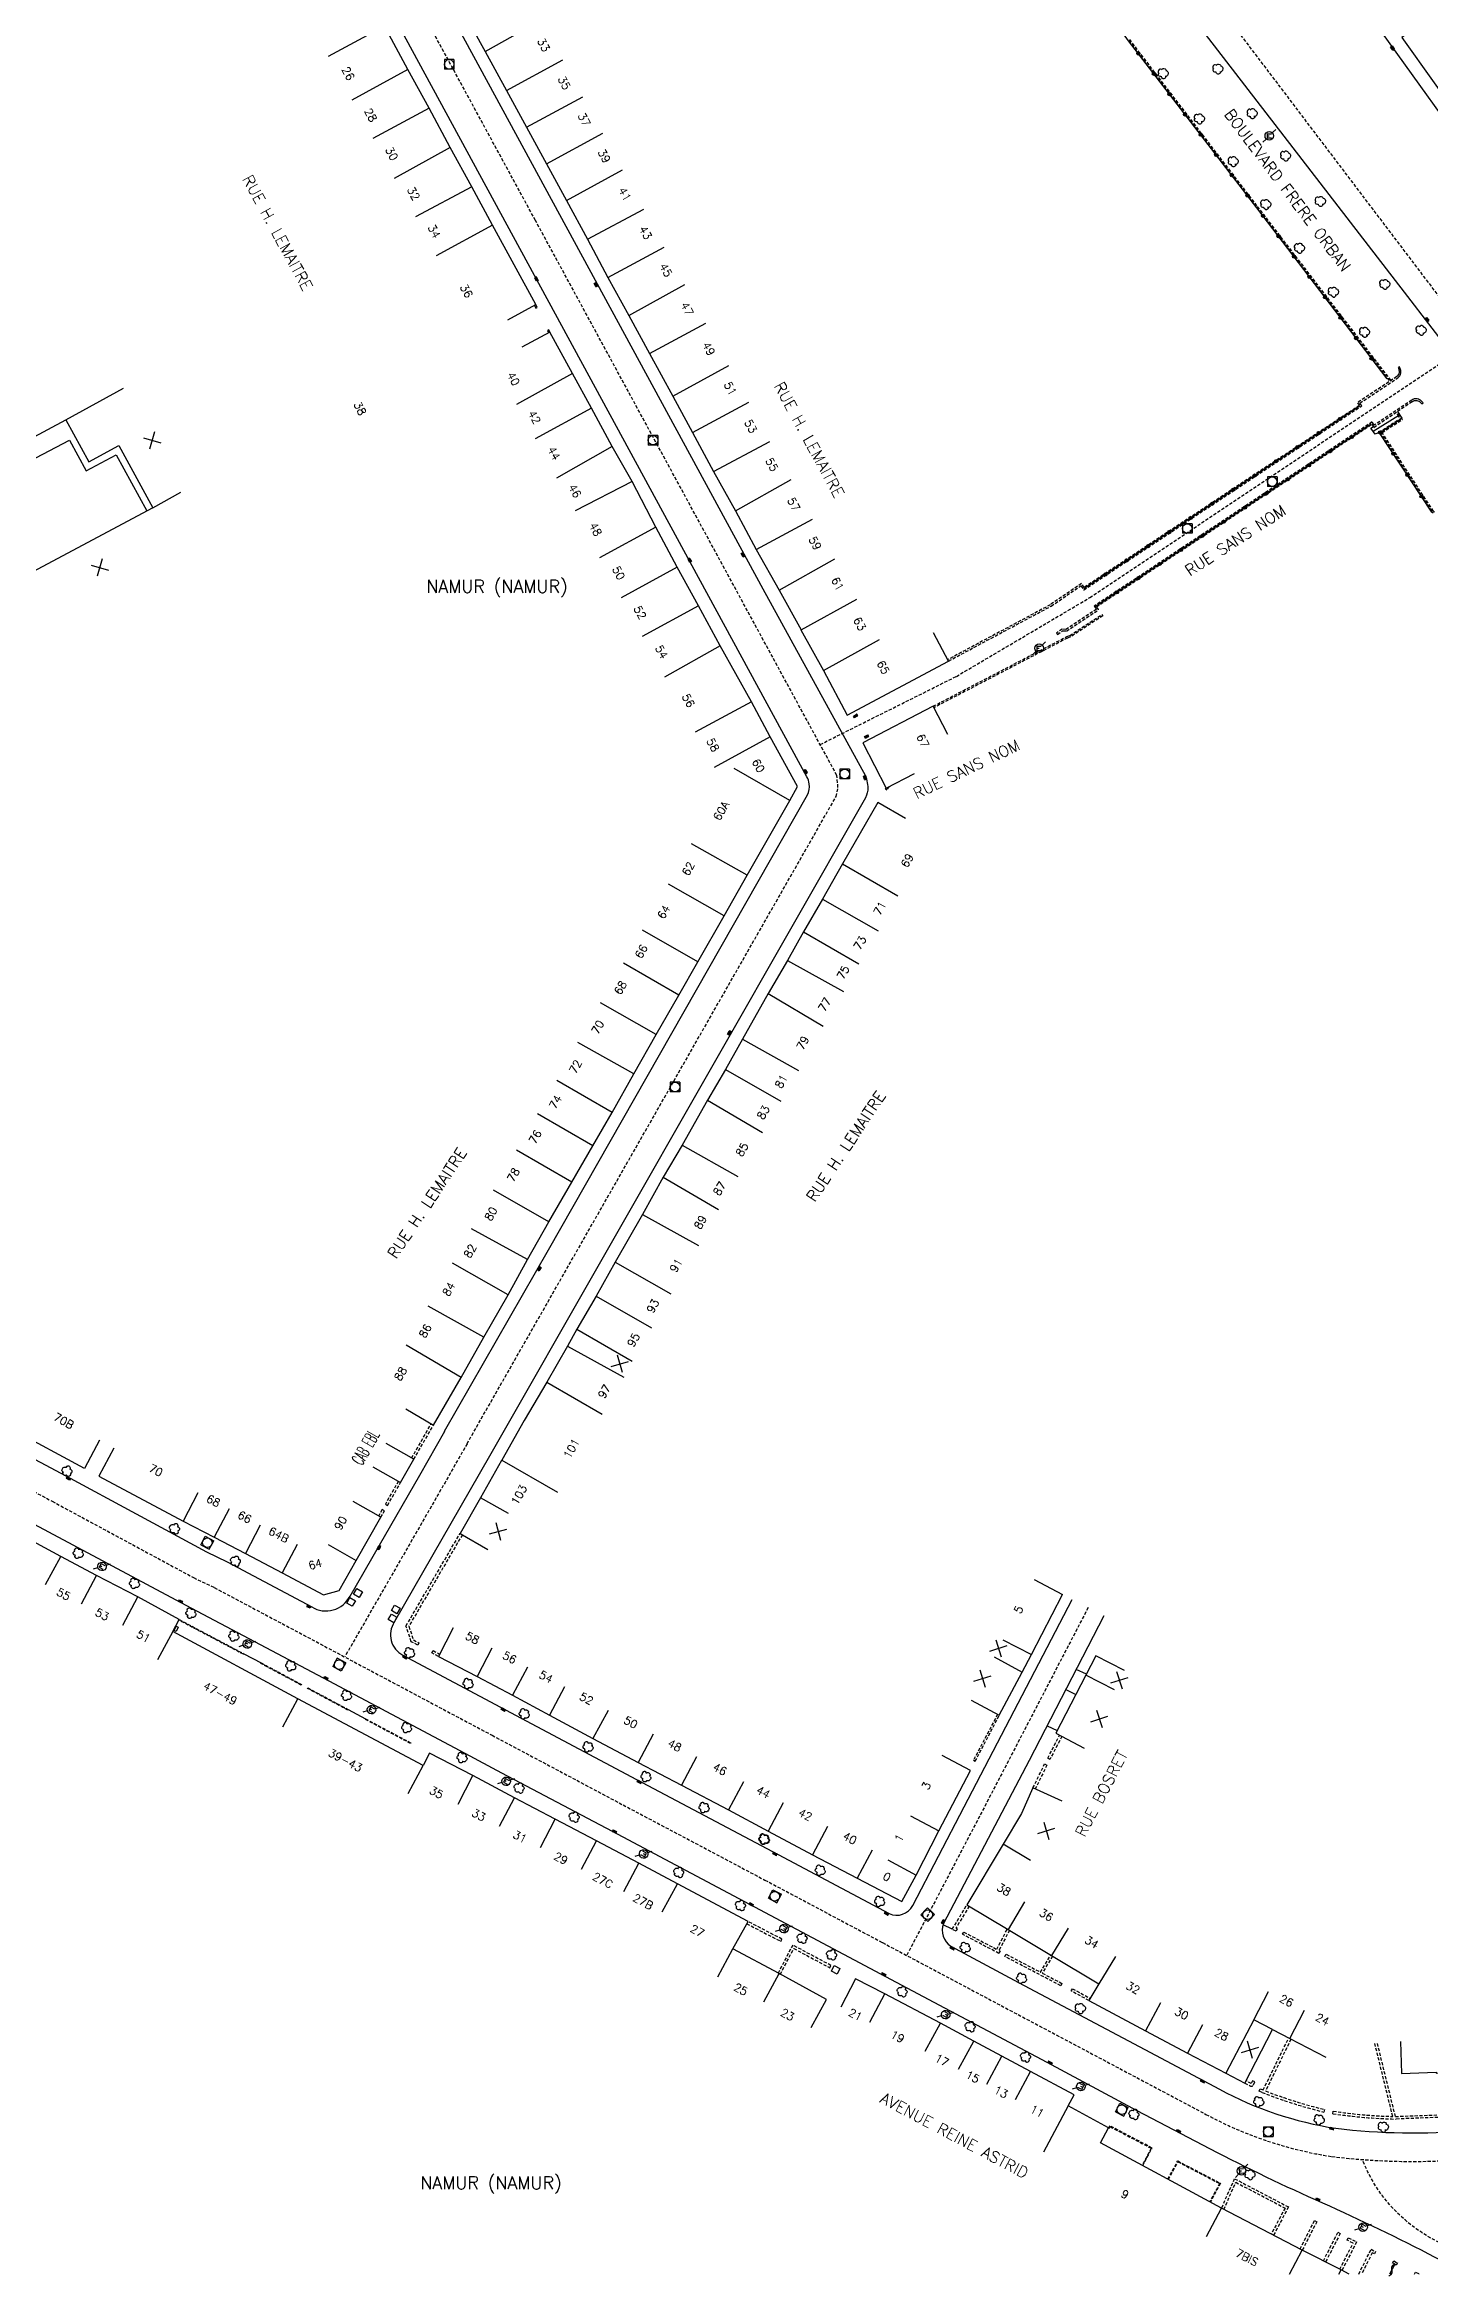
# Model space of a CAD drawing. Header units: millimetres. Extents: x 183999 to 185000, y 128000 to 129001.
# Drawn here: x 184404.2 to 184620.6, y 127999.7 to 128348.3 of the extents above; entities that cross this region are included whole.
import ezdxf
from ezdxf.enums import TextEntityAlignment as Align

# ---------------------------------------------------------------- set-up
doc = ezdxf.new("R2010")
doc.units = ezdxf.units.MM
doc.linetypes.add('DASHED', pattern=[0.75, 0.5, -0.25])
doc.layers.get('0').update_dxf_attribs({"linetype": 'CONTINUOUS'})
for name, color, linetype in [('W0001', 6, 'DASHED'), ('W0008', 7, 'CONTINUOUS'), ('W0100', 7, 'CONTINUOUS'), ('W0112', 1, 'DASHED'), ('W0300', 7, 'CONTINUOUS'), ('W0310', 3, 'CONTINUOUS'), ('W0322', 7, 'CONTINUOUS'), ('W0334', 7, 'CONTINUOUS'), ('W0400', 7, 'CONTINUOUS'), ('W0420', 7, 'CONTINUOUS'), ('W0471', 7, 'CONTINUOUS'), ('W0980', 7, 'CONTINUOUS'), ('W0984', 7, 'CONTINUOUS'), ('W0989', 7, 'CONTINUOUS'), ('W0991', 7, 'CONTINUOUS'), ('W1102', 7, 'CONTINUOUS')]:
    doc.layers.add(name, color=color, linetype=linetype)
doc.styles.get("Standard").update_dxf_attribs({"font": 'romans.shx', "width": 0.85})

# ---------------------------------------------------------------- blocks, each defined once
blk = doc.blocks.new('T400')
for p, q in [((-0.15, 0.3), (0.15, 0.3)), ((-0.15, -0.25), (-0.15, 0.3)), ((-0.15, 0.15), (0.15, 0.15)), ((-0.15, 0), (0.15, 0)), ((0.15, 0.3), (0.15, -0.25)), ((-0.15, -0.15), (0.15, -0.15)), ((-0.15, -0.25), (-0.15, -0.3)), ((-0.15, -0.3), (0.15, -0.3)), ((0.15, -0.3), (0.15, -0.25))]:
    blk.add_line(p, q)
blk = doc.blocks.new('T420')
for p, q in [((0.75, 0.75), (-0.75, 0.75)), ((-0.75, 0.75), (-0.75, -0.75)), ((0.75, 0.75), (0.75, -0.75)), ((0.75, -0.75), (-0.75, -0.75))]:
    blk.add_line(p, q)
blk.add_ellipse((0, 0), major_axis=(-0.53, 0.53), ratio=1, start_param=3.926991, end_param=10.210176)
blk = doc.blocks.new('T300')
for p, q in [((-0.8, 0.51), (-0.86, 0.34)), ((-0.86, 0.34), (-0.86, 0.17)), ((-0.86, 0.17), (-0.74, 0.06)), ((-0.69, 0.63), (-0.8, 0.51)), ((-0.8, -0.06), (-0.74, 0.06)), ((-0.74, 0.06), (-0.69, 0.11)), ((-0.57, 0.69), (-0.69, 0.63)), ((-0.46, 0.69), (-0.57, 0.69)), ((-0.29, 0.63), (-0.46, 0.69)), ((-0.29, 0.63), (-0.17, 0.74)), ((-0.23, 0.57), (-0.29, 0.63)), ((-0.17, 0.74), (-0.06, 0.8)), ((-0.06, 0.8), (0.06, 0.8)), ((0.06, 0.8), (0.23, 0.74)), ((0.23, 0.74), (0.34, 0.63)), ((0.34, 0.63), (0.4, 0.51)), ((0.46, 0.46), (0.34, 0.46)), ((0.4, 0.51), (0.4, 0.46)), ((0.57, 0.4), (0.46, 0.46)), ((0.57, 0.4), (0.69, 0.29)), ((0.69, 0.29), (0.74, 0.17)), ((0.74, 0.06), (0.69, -0.17)), ((0.74, 0.17), (0.74, 0.06)), ((-0.8, -0.17), (-0.8, -0.06)), ((-0.8, -0.23), (-0.8, -0.17)), ((-0.74, -0.34), (-0.8, -0.23)), ((-0.69, -0.4), (-0.74, -0.34)), ((-0.51, -0.46), (-0.69, -0.4)), ((-0.4, -0.46), (-0.51, -0.46)), ((-0.4, -0.46), (-0.34, -0.46)), ((-0.34, -0.46), (-0.34, -0.4)), ((-0.34, -0.51), (-0.34, -0.46)), ((-0.29, -0.63), (-0.34, -0.51)), ((-0.17, -0.74), (-0.29, -0.63)), ((-0.06, -0.8), (-0.17, -0.74)), ((0.06, -0.8), (-0.06, -0.8)), ((0.17, -0.74), (0.06, -0.8)), ((0.23, -0.69), (0.17, -0.74)), ((0.29, -0.46), (0.23, -0.46)), ((0.29, -0.63), (0.23, -0.69)), ((0.46, -0.4), (0.29, -0.46)), ((0.34, -0.51), (0.29, -0.63)), ((0.34, -0.51), (0.34, -0.46)), ((0.57, -0.34), (0.46, -0.4)), ((0.63, -0.29), (0.57, -0.34)), ((0.69, -0.17), (0.63, -0.29))]:
    blk.add_line(p, q)
blk = doc.blocks.new('T471')
for p, q in [((-0.333334, 0.333334), (-0.333334, -0.333334)), ((-0.333334, 0.333334), (0.333334, 0.333334)), ((-0.333334, 0), (0, 0)), ((0.500001, 0.500001), (1.000002, 1.000002)), ((-0.500001, -0.500001), (-1.000002, -1.000002)), ((-0.333334, -0.333334), (0.333334, -0.333334))]:
    blk.add_line(p, q)
blk.add_ellipse((0, 0), major_axis=(0.471405, 0.471405), ratio=1, start_param=5.4977871438, end_param=11.780972451)
blk = doc.blocks.new('t322o')
at = {"color": 0, "linetype": 'Continuous'}
for radius in [0.25, 0.15]:
    blk.add_circle((0, 0), radius, dxfattribs=at)
blk = doc.blocks.new('t991o')
at = {"color": 0, "linetype": 'Continuous'}
for p, q in [((-1, 1), (1, -1)), ((-1, -1), (1, 1))]:
    blk.add_line(p, q, dxfattribs=at)
blk = doc.blocks.new('t310o')
at = {"color": 0, "linetype": 'Continuous'}
for centre, start, end in [((-0.5, 0.38), 216.8699, 323.1304), ((0.5, -0.37), 36.8699, 143.1303)]:
    blk.add_arc(centre, 0.625, start, end, dxfattribs=at)
blk = doc.blocks.new('t112o')
at = {"color": 0, "linetype": 'Continuous'}
for p, q in [((-0.5, 0.5), (0.5, 0.5)), ((-0.5, -0.5), (-0.5, 0.5)), ((0.5, 0.5), (0.5, -0.5)), ((0.5, -0.5), (-0.5, -0.5))]:
    blk.add_line(p, q, dxfattribs=at)

msp = doc.modelspace()

# ---------------------------------------------------------------- linework, layer by layer
at = {"layer": 'W0001'}
for points in [[(184470.21, 128129.73), (184527.89, 128230.83), (184528.2, 128232.26), (184528.02, 128234.16), (184480.9, 128320.86), (184437.01, 128401.61), (184414, 128443.66)], [(184567.18, 128385.6), (184569.77, 128379.18), (184573.65, 128372.34), (184578.9, 128365.95), (184628.63, 128300.39), (184638.07, 128287.54)], [(184525.41, 128238.98), (184546.71, 128249.62), (184567.59, 128261.94), (184627.45, 128301.95)]]:
    msp.add_lwpolyline(points, dxfattribs=at)
msp.add_lwpolyline([(184381.28, 128133.53), (184405.38, 128120.74), (184427.46, 128108.82), (184430.71, 128107.26), (184457.21, 128093.18), (184474.12, 128084.19), (184494.61, 128073.3), (184516.77, 128061.57), (184535.16, 128051.8), (184585.72, 128024.96, 0.085469), (184605.4, 128018.37, 0.052714), (184627.2, 128018.02), (184646.17, 128018.74), (184670.7, 128019.7), (184689.91, 128020.44), (184743.6, 128022.19, -0.048825), (184800.01, 128019.13, -0.041007), (184838.22, 128009.71, -0.043011)], format="xyb", dxfattribs=at)
at = {"layer": 'W0001', "flags": 128}
for points in [[(184470.22, 128129.73), (184466.77, 128123.68), (184451.09, 128096.43)], [(184567.3, 128104.13), (184550.42, 128071.7), (184538.94, 128049.79)]]:
    msp.add_lwpolyline(points, dxfattribs=at)
msp.add_lwpolyline([(184631.45, 128000), (184621.3, 128005.4, -0.17851), (184610.16, 128017.9, -0.868925)], format="xyb", dxfattribs=at)
at = {"layer": 'W0008', "flags": 128}
for points in [[(184417.53, 128445.57), (184442.72, 128399.19), (184459.78, 128367.66), (184516.46, 128263.32), (184532.48, 128234.1, -0.0973), (184532.85, 128231.86, -0.1033), (184532.31, 128230.29), (184509.67, 128190.72), (184473.71, 128127.78)], [(184466.71, 128131.69), (184482.93, 128160.05), (184523.42, 128231.09, 0.1592), (184523.69, 128232.82, 0.0943), (184523.35, 128233.93), (184504.1, 128269.3), (184457.41, 128355.22), (184439.3, 128388.9, 0.1425), (184437.6, 128390.06, 0.2153), (184436.29, 128389.85), (184423.42, 128379.82)], [(184635.33, 128285.51), (184625.4, 128298.41), (184616.78, 128309.63), (184583.35, 128352.9), (184572.1, 128367.59, -0.0449), (184568.04, 128374.05, -0.0245), (184565.7, 128379.28), (184563.72, 128384.29)], [(184599.78, 128379.7), (184596.71, 128374.79, 0.1038), (184596.61, 128373.63, 0.0987), (184597.35, 128372.36), (184606.07, 128360.15), (184635.53, 128319.19, 0.2058), (184637.11, 128318.41, 0.0904), (184638.12, 128318.47), (184662.66, 128324.69)]]:
    msp.add_lwpolyline(points, format="xyb", dxfattribs=at)
at = {"layer": 'W0008'}
for points in [[(184383.39, 128137.51), (184407.5, 128124.71), (184429.5, 128112.83), (184432.74, 128111.27), (184445.95, 128104.23, 0.433664), (184451.92, 128105.91), (184456.53, 128113.88), (184462.82, 128124.84), (184466.72, 128131.69)], [(184379.58, 128129.39), (184408.61, 128113.93), (184426.26, 128104.52), (184448.61, 128092.68), (184469.86, 128081.39), (184475.58, 128078.31), (184492.88, 128069.19), (184515.14, 128057.38), (184535.64, 128046.5), (184560.84, 128033.1), (184574.94, 128025.58), (184587.45, 128019.02, 0.015955), (184605.04, 128010.66, -0.013054), (184622.6, 128002.11), (184626.56, 128000)], [(184473.73, 128127.77), (184470.72, 128122.52), (184458.83, 128101.85, 0.441903), (184460.17, 128096.7), (184476.23, 128088.17), (184496.71, 128077.27), (184518.87, 128065.54), (184536.21, 128056.34, 0.404647), (184539.88, 128057.6), (184547.94, 128073), (184564.81, 128105.42)], [(184569.78, 128102.85), (184558.08, 128080.26), (184544.7, 128054.76, 0.348684), (184545.82, 128051.24), (184556.42, 128045.59), (184576.18, 128035.08), (184587.83, 128028.89, 0.085213), (184606.01, 128022.79, 0.052822), (184626.92, 128022.47), (184645.99, 128023.2), (184670.53, 128024.16), (184689.74, 128024.9), (184717.67, 128026.01), (184743.29, 128027), (184767.38, 128027.96), (184784.2, 128028.62, 0.276496), (184798.04, 128038.84), (184804.82, 128055.88)]]:
    msp.add_lwpolyline(points, format="xyb", dxfattribs=at)
at = {"layer": 'W0100'}
msp.add_line((184615.66, 128291.01), (184616.32, 128289.98), dxfattribs=at)
at = {"layer": 'W0100', "flags": 128}
msp.add_lwpolyline([(184476.58, 128305.31), (184480.97, 128307.71), (184474.17, 128320.14), (184470.98, 128326.13), (184467.58, 128332.25), (184464.27, 128338.38), (184460.95, 128344.44), (184457.3, 128351.22), (184454.2, 128356.96), (184451.01, 128362.58), (184448, 128368.44), (184444.99, 128373.81), (184442.19, 128379.14), (184437.57, 128387.68, -0.022971), (184437.18, 128387.85, 0.2332), (184436.79, 128387.8), (184426.64, 128379.83), (184429.73, 128375.9)], format="xyb", dxfattribs=at)
for points in [[(184606.21, 128363.44), (184607.09, 128364.07), (184617.2, 128350.04), (184616.32, 128349.41), (184621.4, 128342.35), (184627.91, 128333.27), (184637.12, 128320.23), (184655.04, 128324.89), (184662.16, 128326.69)], [(184469.54, 128353.54), (184473.06, 128347.27), (184476.39, 128341.15), (184479.52, 128335.4), (184482.64, 128329.68), (184485.78, 128323.97), (184489.03, 128317.91), (184492.24, 128311.95), (184495.52, 128306.02), (184498.71, 128300.06), (184502.38, 128293.38), (184505.44, 128287.72), (184508.73, 128281.61), (184512.17, 128275.49), (184515.43, 128269.44), (184518.99, 128263.09), (184522.42, 128256.87)], [(184460.66, 128135.2), (184464.97, 128132.66), (184469.32, 128140.06), (184472.85, 128146.37), (184476.63, 128153), (184479.65, 128158.5), (184483.01, 128164.38), (184486.61, 128170.6), (184489.88, 128176.28), (184492.88, 128181.46), (184496.28, 128187.53), (184499.78, 128193.65), (184503.34, 128199.82), (184506.31, 128205.04), (184510.39, 128212.22), (184513.98, 128218.55), (184520.66, 128230.25), (184521.88, 128232.44), (184517.6, 128240.2), (184514.68, 128245.64), (184509.79, 128254.37), (184506.37, 128260.65), (184503.07, 128266.7), (184499.71, 128272.91), (184496.01, 128280.08), (184492.89, 128285.54), (184489.68, 128291.5), (184486.7, 128296.92), (184483.18, 128303.42), (184478.78, 128301.03)], [(184522.41, 128256.88), (184525.92, 128250.53), (184529.63, 128243.55), (184545.49, 128252.02), (184543.13, 128256.43)], [(184545.38, 128240.52), (184543.07, 128244.95), (184532.1, 128239.22), (184535.72, 128232.16), (184540.17, 128234.45)], [(184538.76, 128227.4), (184534.43, 128229.9), (184528.89, 128220.34), (184525.77, 128214.8), (184522.81, 128209.73), (184520.32, 128205.25), (184517.27, 128200.07), (184513.29, 128192.93), (184510.59, 128188.2), (184507.78, 128183.39), (184503.82, 128176.4), (184500.87, 128171.36), (184497.66, 128165.57), (184493.38, 128158.09), (184490.38, 128152.81), (184487.38, 128147.62), (184485.93, 128144.97), (184482.68, 128139.33), (184479.13, 128133.35), (184475.66, 128127.16)]]:
    msp.add_lwpolyline(points, dxfattribs=at)
at = {"layer": 'W0100'}
for points in [[(184377.83, 128273.83), (184407.49, 128289.69), (184411.09, 128283.12), (184415.76, 128285.68), (184421.09, 128275.97), (184397.54, 128263.42)], [(184612.91, 128287.8), (184612.15, 128287.46), (184611.52, 128288.41), (184611.89, 128288.64)], [(184611.84, 128287.93), (184615.99, 128290.5), (184615.6, 128290.59), (184615.89, 128290.11), (184615.99, 128290.5)], [(184412.77, 128130.29), (184410.41, 128125.88), (184399.19, 128131.92), (184401.56, 128136.32)], [(184415.01, 128129.07), (184412.66, 128124.66), (184425.82, 128117.65), (184430.7, 128115.12), (184435.57, 128112.58), (184441.33, 128109.58), (184447.79, 128106.15), (184450.2, 128106.82), (184452.87, 128111.49), (184456.73, 128118.24), (184452.39, 128120.73)], [(184455.48, 128126.14), (184459.82, 128123.67), (184461.9, 128127.3), (184457.55, 128129.78)], [(184475.63, 128127.16), (184475.62, 128127.14), (184472.34, 128121.29), (184469.13, 128115.73), (184473.46, 128113.23)], [(184524.01, 128038.53), (184526.4, 128042.92), (184519, 128046.95), (184511.78, 128050.84), (184514.14, 128055.1), (184503.09, 128061), (184497.09, 128064.19), (184490.45, 128067.69), (184484.01, 128071.08), (184477.63, 128074.43), (184471.12, 128077.88), (184464.35, 128081.41), (184463.34, 128079.48), (184443.76, 128089.9), (184424.2, 128100.38), (184425.22, 128102.27), (184418.73, 128105.81), (184412.3, 128109.17), (184406.7, 128112.12), (184397.94, 128116.84), (184395.57, 128112.44)], [(184549, 128089.68), (184553.42, 128087.33), (184557, 128094.07), (184558.43, 128096.83), (184563.32, 128106.2)], [(184468.04, 128100.95), (184465.73, 128096.52), (184471.78, 128093.37), (184477.32, 128090.43), (184483.12, 128087.34), (184489.9, 128083.66), (184496.97, 128079.94), (184503.75, 128076.4), (184511.08, 128072.52), (184517.26, 128069.21), (184524.22, 128065.53), (184531.21, 128061.84), (184538.18, 128058.21), (184540.4, 128062.35), (184543.98, 128069.28), (184548.9, 128078.71), (184544.47, 128081.02)], [(184572.98, 128094.32), (184568.53, 128096.61), (184566.96, 128093.56), (184562.26, 128084.51), (184566.69, 128082.2)], [(184563.24, 128073.91), (184558.68, 128075.97), (184556.87, 128071.96), (184554.01, 128067.16), (184548.36, 128057.71), (184554.79, 128053.87), (184561.6, 128049.78), (184568.99, 128045.34), (184567.43, 128042.74), (184576.28, 128038.01), (184582.81, 128034.52), (184588.85, 128031.38), (184591.79, 128029.86), (184596.1, 128038.21), (184598.83, 128036.81), (184604.47, 128033.9)], [(184608.12, 128000), (184606.84, 128000.65), (184600.74, 128003.77), (184588.13, 128010.3), (184569.25, 128020.52), (184570.51, 128022.85), (184564.17, 128026.28), (184565.11, 128028.01), (184558.3, 128031.68), (184553.8, 128034.07), (184549.41, 128036.41), (184544.2, 128039.22), (184535.53, 128043.79), (184530.96, 128046.15), (184528.67, 128041.7)], [(184616.12, 128036.36), (184616.3, 128031.36), (184621.69, 128031.55), (184621.7, 128031.39), (184637.96, 128031.96), (184637.78, 128037.11)]]:
    msp.add_lwpolyline(points, dxfattribs=at)
msp.add_lwpolyline([(184424.76, 128101.24), (184425.07, 128101.1), (184424.72, 128100.39), (184424.41, 128100.54)], close=True, dxfattribs=at)
at = {"layer": 'W0112'}
for points in [[(184573.61, 128348.95), (184593.5, 128323), (184614.44, 128295.72)], [(184614.65, 128295.86), (184593.7, 128323.15), (184573.81, 128349.1)], [(184480.75, 128307.59), (184480.97, 128307.15), (184481.2, 128307.26), (184480.97, 128307.71)], [(184483.18, 128303.42), (184483, 128303.76), (184482.77, 128303.65), (184482.96, 128303.3)], [(184545.49, 128252.02), (184561.52, 128260.6), (184566.18, 128263.78), (184566.61, 128263.15), (184610.07, 128291.9), (184609.75, 128292.32), (184615.7, 128296.25), (184615.87, 128296.4), (184616.01, 128296.59), (184616.11, 128296.81), (184616.17, 128297.04), (184616.18, 128297.27), (184616.17, 128297.42), (184616.14, 128297.57), (184616.09, 128297.71), (184616.04, 128297.84), (184615.98, 128297.98), (184615.75, 128297.89), (184615.81, 128297.75), (184615.86, 128297.62), (184615.89, 128297.5), (184615.92, 128297.38), (184615.93, 128297.27), (184615.92, 128297.08), (184615.87, 128296.89), (184615.79, 128296.72), (184615.68, 128296.57), (184615.54, 128296.45), (184609.39, 128292.38), (184609.7, 128291.96), (184566.68, 128263.49), (184566.25, 128264.12), (184561.39, 128260.81), (184545.37, 128252.24)], [(184621.45, 128275.28), (184621.28, 128275.42), (184613.26, 128287.72), (184616.45, 128289.77), (184616.32, 128289.98), (184612.91, 128287.8), (184621.09, 128275.26), (184621.24, 128275.12)], [(184543.07, 128244.95), (184563.95, 128255.83), (184564.42, 128256.01), (184569.44, 128259.28), (184569.58, 128259.07), (184564.54, 128255.78), (184564.06, 128255.6), (184543.18, 128244.73)], [(184536.18, 128232.4), (184535.82, 128231.86), (184535.61, 128232), (184535.72, 128232.16)], [(184461.55, 128127.5), (184464.57, 128132.78)], [(184461.9, 128127.3), (184464.91, 128132.57)], [(184459.48, 128123.87), (184457.45, 128120.31), (184457.8, 128120.11), (184459.82, 128123.67)], [(184456.73, 128118.24), (184457.3, 128119.25), (184456.96, 128119.45), (184456.38, 128118.44)], [(184469.48, 128115.53), (184461.11, 128101.21), (184461.83, 128099.09), (184462.7, 128098.64), (184462.52, 128098.28), (184461.5, 128098.81), (184460.67, 128101.26), (184469.13, 128115.73)], [(184425.22, 128102.27), (184435.3, 128096.93), (184435.26, 128096.84), (184425.17, 128102.18)], [(184465.73, 128096.52), (184464.73, 128097.06), (184464.92, 128097.41), (184465.91, 128096.87)], [(184553.15, 128087.47), (184549.38, 128080.28), (184549.65, 128080.14), (184553.42, 128087.33)], [(184563.2, 128084.02), (184561.33, 128080.42), (184560.98, 128080.6), (184562.84, 128084.2)], [(184558.68, 128075.97), (184560.5, 128079.71), (184560.86, 128079.53), (184559.04, 128075.8)], [(184513.94, 128054.75), (184519.26, 128051.99), (184519.44, 128052.34), (184514.14, 128055.1)], [(184548.7, 128057.5), (184546.64, 128054.05), (184546.84, 128053.95), (184546.66, 128053.59), (184546.07, 128053.88), (184548.36, 128057.71)], [(184519.18, 128046.84), (184521.29, 128050.88), (184526.91, 128047.87), (184527.1, 128048.22), (184521.12, 128051.42), (184518.83, 128047.03)], [(184555.01, 128053.74), (184553.36, 128050.57), (184553.54, 128050.48), (184553.35, 128050.12), (184547.67, 128053.09), (184547.85, 128053.45), (184553.02, 128050.75), (184554.68, 128053.94)], [(184561.73, 128049.7), (184560.12, 128047.03), (184563.21, 128045.42), (184563.03, 128045.06), (184554.3, 128049.62), (184554.49, 128049.98), (184559.86, 128047.17), (184561.47, 128049.86)], [(184567.43, 128042.74), (184564.65, 128044.25), (184564.84, 128044.6), (184567.62, 128043.09)], [(184615.34, 128024.63), (184612.48, 128036.23)], [(184575.84, 128016.95), (184577.3, 128019.7), (184570.69, 128023.19), (184570.51, 128022.85), (184570.6, 128022.8), (184570.73, 128023.05), (184577.17, 128019.66), (184575.75, 128017)], [(184579.77, 128014.83), (184581.3, 128017.68), (184587.99, 128014.2), (184586.39, 128011.24)], [(184579.86, 128014.78), (184581.34, 128017.55), (184587.86, 128014.16), (184586.3, 128011.29)], [(184588.19, 128010.38), (184590.2, 128014.9), (184598.62, 128010.5), (184596.29, 128006.08)], [(184588.51, 128010.11), (184590.39, 128014.35), (184598.08, 128010.33), (184595.93, 128006.26)], [(184600.43, 128003.93), (184602.7, 128008.37), (184603.05, 128008.19), (184600.78, 128003.75)], [(184604.07, 128002.07), (184606.35, 128006.54), (184606.71, 128006.36), (184604.42, 128001.89)], [(184606.63, 128000.76), (184608.73, 128004.85), (184607.77, 128005.33), (184607.95, 128005.69), (184609.27, 128005.03), (184606.98, 128000.58)], [(184609.6, 128000), (184611.54, 128003.88), (184612.24, 128003.53), (184612.06, 128003.17), (184611.72, 128003.34), (184610.05, 128000)], [(184618.31, 128000), (184618.48, 128000.33), (184619.02, 128000.05), (184618.99, 128000)]]:
    msp.add_lwpolyline(points, dxfattribs=at)
for points in [[(184619.66, 128292.38), (184619.53, 128292.51), (184619.39, 128292.64), (184619.25, 128292.75), (184619.1, 128292.85), (184618.93, 128292.92), (184618.72, 128292.98), (184618.5, 128292.99), (184618.28, 128292.96), (184618.07, 128292.9), (184617.88, 128292.8), (184612.03, 128288.88), (184611.72, 128289.37), (184568.25, 128260.58), (184568.59, 128260.11), (184563.83, 128256.96), (184563.25, 128257.01), (184562.36, 128256.38), (184562.5, 128256.18), (184563.32, 128256.75), (184563.9, 128256.71), (184568.94, 128260.05), (184568.61, 128260.51), (184611.65, 128289.02), (184611.95, 128288.53), (184618.01, 128292.59), (184618.17, 128292.67), (184618.33, 128292.72), (184618.51, 128292.74), (184618.69, 128292.73), (184618.85, 128292.69), (184618.98, 128292.63), (184619.1, 128292.55), (184619.23, 128292.45), (184619.36, 128292.33), (184619.49, 128292.2)], [(184444.28, 128092.04), (184437.99, 128095.4), (184438.04, 128095.49), (184444.33, 128092.13)], [(184445.33, 128091.59), (184451.62, 128088.22), (184451.57, 128088.13), (184445.28, 128091.51)], [(184461.4, 128082.9), (184454.29, 128086.68), (184454.33, 128086.77), (184461.44, 128082.99)], [(184615.46, 128001.42), (184614.89, 128001.72), (184615.08, 128002.08), (184615.65, 128001.77)]]:
    msp.add_lwpolyline(points, close=True, dxfattribs=at)
for points in [[(184599.01, 128036.71), (184595.04, 128028.62, 0.032486), (184604.24, 128025.72), (184604.14, 128025.33, -0.033945), (184594.49, 128028.4), (184594.05, 128028.6), (184594.21, 128028.97), (184594.64, 128028.77, 0.000078), (184594.66, 128028.77), (184598.65, 128036.9)], [(184615.34, 128024.63, 0.000021), (184615.34, 128024.63), (184628.71, 128025.15), (184628.72, 128024.75), (184615.35, 128024.23, -0.032046), (184605.57, 128025.07), (184605.62, 128025.46, 0.030625), (184614.92, 128024.64), (184612.08, 128036.21)], [(184591.79, 128029.86), (184592.61, 128029.42, 0.44984), (184593.16, 128029.58), (184593.37, 128030.02), (184593.01, 128030.19), (184592.81, 128029.77), (184591.97, 128030.22)]]:
    msp.add_lwpolyline(points, format="xyb", dxfattribs=at)
at = {"layer": 'W0310'}
msp.add_lwpolyline([(184615.24, 128001.54), (184614.42, 128000)], dxfattribs=at)
at = {"layer": 'W0322'}
for p, q in [((184609.7, 128291.85), (184566.65, 128263.32)), ((184611.55, 128289.04), (184568.47, 128260.55))]:
    msp.add_line(p, q, dxfattribs=at)
at = {"layer": 'W0322', "flags": 128}
msp.add_lwpolyline([(184614.03, 128296.11), (184593.68, 128322.83), (184573.62, 128348.91, -0.0583), (184571.7, 128352.11, -0.0692), (184570.64, 128355.68, -0.0535), (184570.63, 128360.77)], format="xyb", dxfattribs=at)
msp.add_lwpolyline([(184621.23, 128275.12), (184621.04, 128275.3), (184612.85, 128287.68), (184616.29, 128289.89)], dxfattribs=at)
at = {"layer": 'W0334'}
for points in [[(184380, 128273.63), (184386.8, 128277.25), (184387.11, 128276.7), (184394.4, 128280.58), (184394.7, 128280.03), (184397.41, 128281.47), (184397.65, 128281.06), (184408.05, 128286.52), (184410.66, 128281.72), (184415.36, 128284.24), (184420.14, 128275.47)], [(184435.3, 128096.93), (184438.04, 128095.49)], [(184567.04, 128093.73), (184565.45, 128094.48)], [(184563.81, 128091.32), (184565.39, 128090.54)], [(184451.62, 128088.22), (184454.33, 128086.77)], [(184560.89, 128085.68), (184562.46, 128084.91)], [(184546.07, 128053.88), (184544.64, 128054.59)]]:
    msp.add_lwpolyline(points, dxfattribs=at)
at = {"layer": 'W1102'}
for p, q in [((184457.3, 128351.22), (184448.5, 128346.48)), ((184473.06, 128347.27), (184481.78, 128352.16)), ((184460.95, 128344.44), (184452.18, 128339.63)), ((184476.39, 128341.15), (184485.18, 128345.92)), ((184464.27, 128338.38), (184455.47, 128333.64)), ((184479.52, 128335.4), (184488.3, 128340.18)), ((184482.64, 128329.68), (184491.42, 128334.48)), ((184467.58, 128332.25), (184458.84, 128327.39)), ((184485.78, 128323.97), (184494.54, 128328.78)), ((184470.98, 128326.13), (184462.15, 128321.43)), ((184474.17, 128320.14), (184465.39, 128315.33)), ((184489.03, 128317.91), (184497.84, 128322.64)), ((184492.24, 128311.95), (184501.05, 128316.68)), ((184495.52, 128306.02), (184504.27, 128310.87)), ((184498.71, 128300.06), (184507.53, 128304.78)), ((184486.7, 128296.92), (184477.94, 128292.11)), ((184502.38, 128293.38), (184511.14, 128298.19)), ((184505.44, 128287.72), (184514.24, 128292.48)), ((184489.68, 128291.5), (184480.88, 128286.75)), ((184492.89, 128285.54), (184484.21, 128280.58)), ((184508.73, 128281.61), (184517.54, 128286.34)), ((184496.01, 128280.08), (184487.12, 128275.5)), ((184512.17, 128275.49), (184520.89, 128280.38)), ((184499.71, 128272.91), (184490.91, 128268.16)), ((184515.43, 128269.44), (184524.23, 128274.18)), ((184518.99, 128263.09), (184527.71, 128267.97)), ((184503.07, 128266.7), (184494.29, 128261.91)), ((184506.37, 128260.65), (184497.59, 128255.86)), ((184522.42, 128256.87), (184531.17, 128261.7)), ((184509.79, 128254.37), (184501.07, 128249.49)), ((184525.92, 128250.53), (184534.67, 128255.37)), ((184514.68, 128245.64), (184505.87, 128240.92)), ((184517.6, 128240.2), (184508.84, 128235.38)), ((184520.66, 128230.25), (184511.98, 128235.21)), ((184513.98, 128218.55), (184505.28, 128223.48)), ((184528.89, 128220.34), (184537.55, 128215.33)), ((184510.39, 128212.22), (184501.69, 128217.15)), ((184525.77, 128214.8), (184534.47, 128209.88)), ((184506.31, 128205.04), (184497.63, 128209.99)), ((184522.81, 128209.73), (184531.46, 128204.7)), ((184503.34, 128199.82), (184494.68, 128204.82)), ((184520.32, 128205.25), (184529.06, 128200.39)), ((184499.78, 128193.65), (184491.1, 128198.62)), ((184517.27, 128200.07), (184525.88, 128194.99)), ((184496.28, 128187.53), (184487.54, 128192.41)), ((184513.29, 128192.93), (184522.02, 128188.06)), ((184510.59, 128188.2), (184519.28, 128183.25)), ((184492.88, 128181.46), (184484.23, 128186.48)), ((184489.88, 128176.28), (184481.21, 128181.26)), ((184507.78, 128183.39), (184516.42, 128178.34)), ((184486.61, 128170.6), (184477.96, 128175.62)), ((184503.82, 128176.4), (184512.52, 128171.47)), ((184500.87, 128171.36), (184509.5, 128166.31)), ((184483.01, 128164.38), (184474.33, 128169.34)), ((184479.65, 128158.5), (184470.89, 128163.32)), ((184497.66, 128165.57), (184506.4, 128160.71)), ((184476.63, 128153), (184467.94, 128157.95)), ((184493.38, 128158.09), (184502.06, 128153.13)), ((184490.38, 128152.81), (184499.07, 128147.87)), ((184472.85, 128146.37), (184464.13, 128151.25)), ((184487.38, 128147.62), (184496.04, 128142.62)), ((184469.32, 128140.06), (184460.7, 128145.13)), ((184485.93, 128144.97), (184494.7, 128140.16)), ((184482.68, 128139.33), (184491.35, 128134.34)), ((184475.66, 128127.16), (184484.33, 128122.16)), ((184428.13, 128122.09), (184425.82, 128117.65)), ((184476.7, 128118.85), (184472.34, 128121.29)), ((184433.01, 128119.55), (184430.7, 128115.12)), ((184437.89, 128117.01), (184435.57, 128112.58)), ((184404.33, 128107.72), (184406.7, 128112.12)), ((184443.68, 128113.99), (184441.33, 128109.58)), ((184448.52, 128113.97), (184452.87, 128111.49)), ((184409.97, 128104.75), (184412.3, 128109.17)), ((184558.88, 128108.51), (184563.32, 128106.2)), ((184416.41, 128101.38), (184418.73, 128105.81)), ((184474.09, 128097.8), (184471.78, 128093.37)), ((184553.98, 128099.12), (184558.43, 128096.83)), ((184479.66, 128094.85), (184477.32, 128090.43)), ((184552.59, 128096.42), (184557, 128094.07)), ((184571.4, 128091.27), (184566.96, 128093.56)), ((184441.4, 128085.49), (184443.76, 128089.9)), ((184485.47, 128091.76), (184483.12, 128087.34)), ((184492.29, 128088.06), (184489.9, 128083.66)), ((184499.3, 128084.36), (184496.97, 128079.94)), ((184460.99, 128075.07), (184463.34, 128079.48)), ((184506.07, 128080.83), (184503.75, 128076.4)), ((184468.82, 128073.45), (184471.12, 128077.88)), ((184513.42, 128076.94), (184511.08, 128072.52)), ((184475.29, 128070.01), (184477.63, 128074.43)), ((184519.62, 128073.62), (184517.26, 128069.21)), ((184481.68, 128066.65), (184484.01, 128071.08)), ((184526.56, 128069.95), (184524.22, 128065.53)), ((184539.53, 128071.58), (184543.98, 128069.28)), ((184488.12, 128063.27), (184490.45, 128067.69)), ((184533.54, 128066.26), (184531.21, 128061.84)), ((184558.3, 128064.6), (184554.01, 128067.16)), ((184494.74, 128059.78), (184497.09, 128064.19)), ((184535.99, 128064.71), (184540.4, 128062.35)), ((184500.73, 128056.59), (184503.09, 128061)), ((184557.35, 128058.17), (184554.79, 128053.87)), ((184564.17, 128054.07), (184561.6, 128049.78)), ((184509.41, 128046.44), (184511.78, 128050.84)), ((184571.57, 128049.63), (184568.99, 128045.34)), ((184516.61, 128042.55), (184519, 128046.95)), ((184533.2, 128039.37), (184535.53, 128043.79)), ((184578.64, 128042.41), (184576.28, 128038.01)), ((184541.82, 128034.82), (184544.2, 128039.22)), ((184585.16, 128038.94), (184582.81, 128034.52)), ((184547.06, 128032), (184549.41, 128036.41)), ((184551.45, 128029.66), (184553.8, 128034.07)), ((184555.93, 128027.27), (184558.3, 128031.68)), ((184585.83, 128005.86), (184588.13, 128010.3)), ((184598.78, 128000), (184600.74, 128003.77)), ((184606.51, 128000), (184606.84, 128000.65))]:
    msp.add_line(p, q, dxfattribs=at)
at = {"layer": 'W1102', "flags": 128}
for points in [[(184407.49, 128289.69), (184416.53, 128294.66)], [(184421.09, 128275.97), (184425.47, 128278.38)], [(184424.2, 128100.38), (184421.84, 128095.97)], [(184593.2, 128039.73), (184595.49, 128044.17)], [(184598.83, 128036.81), (184601.12, 128041.25)], [(184564.17, 128026.28), (184560.3, 128019.08)]]:
    msp.add_lwpolyline(points, dxfattribs=at)
at = {"layer": 'W1102'}
msp.add_lwpolyline([(184596.1, 128038.21), (184593.2, 128039.73), (184588.85, 128031.38)], dxfattribs=at)

# ---------------------------------------------------------------- block references
at = {"layer": 'W0112'}
for p, rotation in [((184452.08, 128105.03), 240.084815898463), ((184453.17, 128106.42), 240.084815898463), ((184459.07, 128103.85), 240.084815898463), ((184458.58, 128102.44), 240.084815898463), ((184527.84, 128047.56), 152.715197980106)]:
    msp.add_blockref('t112o', p, dxfattribs=dict(at, rotation=rotation))
at = {"layer": 'W0300'}
for p in [(184579.09, 128343.79), (184587.64, 128344.49), (184584.75, 128336.7), (184593, 128337.53), (184590.03, 128330.03), (184598.22, 128330.91), (184595.13, 128323.33), (184603.66, 128323.81), (184600.39, 128316.49), (184605.7, 128309.64), (184613.73, 128310.85), (184610.56, 128303.37), (184619.41, 128303.67), (184566.14, 128041.48)]:
    msp.add_blockref('T300', p, dxfattribs=at)
for p, rotation in [((184407.63, 128125.53), 151.630711708924), ((184424.45, 128116.53), 151.950052770776), ((184409.48, 128112.55), 331.9671385730501), ((184433.96, 128111.46), 151.950052770776), ((184418.27, 128107.83), 332.355690637372), ((184427.09, 128103.18), 332.355690637372), ((184433.8, 128099.6), 332.219633027831), ((184461.27, 128096.98), 332.015820816247), ((184442.69, 128094.96), 332.219633027831), ((184470.41, 128092.16), 332.015820816247), ((184451.41, 128090.34), 332.219633027831), ((184460.81, 128085.29), 331.810644196805), ((184479.2, 128087.45), 332.015820816247), ((184489.16, 128082.28), 331.511669854635), ((184469.47, 128080.61), 331.810644196805), ((184478.32, 128076.03), 152.22758802192), ((184498.22, 128077.63), 331.511669854635), ((184486.92, 128071.48), 152.22758802192), ((184507.3, 128072.8), 332.092916453912), ((184516.65, 128067.89), 332.092916453912), ((184516.73, 128067.85), 332.1034061383241), ((184503.26, 128062.85), 152.05415730324), ((184525.46, 128063), 332.1034061383241), ((184512.91, 128057.67), 152.05415730324), ((184534.75, 128058.14), 332.1870339061351), ((184522.54, 128052.56), 152.715197980106), ((184548.11, 128050.94), 331.9745895336), ((184527.16, 128049.96), 152.715197980106), ((184538.19, 128044.22), 151.609602931184), ((184556.94, 128046.13), 331.9745895336), ((184548.83, 128038.74), 151.609602931184), ((184557.48, 128034.02), 151.942822743217), ((184594.01, 128026.86), 337.71684676366), ((184574.43, 128025.03), 152.318231845333), ((184603.46, 128024.07), 344.083911691631), ((184613.49, 128022.95), 355.937026712365), ((184592.65, 128015.51), 1.99686935604321)]:
    msp.add_blockref('T300', p, dxfattribs=dict(at, rotation=rotation))
at = {"layer": 'W0310', "rotation": 242.010390733646}
msp.add_blockref('t310o', (184614.77, 128000.65), dxfattribs=at)
at = {"layer": 'W0322'}
for p, rotation in [((184575.14, 128346.93), 127.5768412700336), ((184577.58, 128343.76), 127.5768412700336), ((184580.01, 128340.59), 127.5768412700336), ((184582.45, 128337.42), 127.5768412700336), ((184584.89, 128334.25), 127.5768412700336), ((184587.33, 128331.08), 127.5768412700336), ((184589.77, 128327.91), 127.5768412700336), ((184592.21, 128324.74), 127.5768412700336), ((184594.64, 128321.57), 127.2865970519062), ((184597.07, 128318.39), 127.2865970519062), ((184599.49, 128315.2), 127.2865970519062), ((184601.91, 128312.02), 127.2865970519062), ((184604.34, 128308.84), 127.2865970519062), ((184606.76, 128305.66), 127.2865970519062), ((184609.18, 128302.47), 127.2865970519062), ((184611.61, 128299.29), 127.2865970519062), ((184606.67, 128289.84), 213.5268849026018), ((184600, 128285.42), 213.5268849026018), ((184603.33, 128287.63), 213.5268849026018), ((184605.17, 128284.82), 213.4673621060857), ((184608.51, 128287.03), 213.4673621060857), ((184612.93, 128287.73), 32.67424040661957), ((184596.67, 128283.21), 213.5268849026018), ((184601.83, 128282.61), 213.4673621060857), ((184615.01, 128284.42), 123.4864311924687), ((184590, 128278.79), 213.5268849026018), ((184593.33, 128281), 213.5268849026018), ((184595.16, 128278.2), 213.4673621060857), ((184598.5, 128280.41), 213.4673621060857), ((184617.21, 128281.09), 123.4864311924687), ((184619.42, 128277.75), 123.4864311924687), ((184583.33, 128274.37), 213.5268849026018), ((184586.66, 128276.58), 213.5268849026018), ((184591.82, 128276), 213.4673621060857), ((184579.99, 128272.16), 213.5268849026018), ((184585.15, 128271.58), 213.4673621060857), ((184588.49, 128273.79), 213.4673621060857), ((184573.32, 128267.74), 213.5268849026018), ((184576.66, 128269.95), 213.5268849026018), ((184581.81, 128269.38), 213.4673621060857), ((184569.99, 128265.53), 213.5268849026018), ((184575.14, 128264.97), 213.4673621060857), ((184578.48, 128267.17), 213.4673621060857), ((184571.8, 128262.76), 213.4673621060857)]:
    msp.add_blockref('t322o', p, dxfattribs=dict(at, rotation=rotation))
at = {"layer": 'W0400'}
for p, rotation in [((184614.88, 128347.78), 36.33053199487443), ((184481.07, 128311.7), 205.9922651167356), ((184490.36, 128310.82), 28.02660132703392), ((184620.28, 128305.37), 38.02915608262241), ((184505.01, 128267.74), 210.2308999176658), ((184513.35, 128268.63), 29.87435133091103), ((184530.96, 128243.45), 120.605267182658), ((184532.7, 128240.22), 119.2858507222897), ((184523.11, 128234.74), 30.27337426256743), ((184532.43, 128233.81), 18.65290119206734), ((184511.2, 128193.92), 147.169665070838), ((184481.52, 128157.1), 325.780269373663), ((184407.88, 128124.33), 241.630711708924), ((184456.45, 128113.49), 149.9643698393945), ((184425.46, 128105.09), 61.91630845023698), ((184445.48, 128104.3), 244.359051624942), ((184448.18, 128093.1), 62.08986681101996), ((184460.52, 128096.36), 62.01582081624701), ((184475.89, 128088.19), 62.01582081624701), ((184497.16, 128076.89), 62.00517112756897), ((184493.23, 128069.15), 242.049444944663), ((184518.36, 128065.65), 62.10340613832406), ((184514.63, 128057.76), 242.0541573032399), ((184535.8, 128056.34), 62.03643423184602), ((184544.64, 128055.05), 332.321052532543), ((184546.09, 128050.92), 61.97458953360002), ((184535.32, 128046.83), 241.992905088324), ((184561.32, 128033.01), 241.942822743217), ((184585.22, 128030.12), 62.01907493823305), ((184581.46, 128022.31), 62.01907493823305), ((184605.41, 128022.73), 76.93257658814107), ((184603.23, 128011.65), 65.88529511794101)]:
    msp.add_blockref('T400', p, dxfattribs=dict(at, rotation=rotation))
at = {"layer": 'W0420'}
for p in [(184467.42, 128345.23), (184499.28, 128286.52), (184596.08, 128280.04), (184582.79, 128272.72), (184529.24, 128234.37), (184502.73, 128185.47)]:
    msp.add_blockref('T420', p, dxfattribs=at)
for p, rotation in [((184429.61, 128114.27), 151.950052770776), ((184450.23, 128095.22), 332.08986681102), ((184518.33, 128059.04), 152.05415730324), ((184542.21, 128056.16), 45.81140376813271), ((184572.57, 128025.7), 152.318231845333), ((184595.46, 128022.26), 90)]:
    msp.add_blockref('T420', p, dxfattribs=dict(at, rotation=rotation))
at = {"layer": 'W0471'}
for p in [(184595.62, 128334.07), (184559.64, 128254.02)]:
    msp.add_blockref('T471', p, dxfattribs=at)
for p, rotation in [((184413.14, 128110.57), 331.9671385730501), ((184435.87, 128098.45), 332.219633027831), ((184455.29, 128088.19), 331.810644196805), ((184476.34, 128077), 332.050474415967), ((184497.82, 128065.65), 151.963413447401), ((184519.75, 128053.97), 152.715197980106), ((184545.02, 128040.54), 151.609602931184), ((184566.16, 128029.31), 152.318231845333), ((184591.28, 128016.14), 1.99686935604321), ((184610.29, 128007.34), 334.808656065542)]:
    msp.add_blockref('T471', p, dxfattribs=dict(at, rotation=rotation))
at = {"layer": 'W0991'}
for p, rotation in [((184421, 128286.52), 28.77850382860716), ((184412.79, 128266.61), 298.0511395763982), ((184494.11, 128142.21), 61.27837551750581), ((184475.08, 128116.04), 330.0164601162853), ((184553.29, 128097.77), 332.75409382499), ((184550.8, 128093.05), 331.990421829326), ((184572.19, 128092.79), 332.7091296630079), ((184569.05, 128086.74), 332.546376821605), ((184560.77, 128069.25), 332.0599612224079), ((184592.61, 128035.04), 61.93730827405685)]:
    msp.add_blockref('t991o', p, dxfattribs=dict(at, rotation=rotation))

# ---------------------------------------------------------------- texts
at = {"layer": 'W0980'}
for p in [(184474.89, 128263.54), (184473.95, 128014.13)]:
    msp.add_text('NAMUR (NAMUR)', height=2, dxfattribs=at).set_placement(p, align=Align.MIDDLE)
at = {"layer": 'W0984', "width": 0.5}
msp.add_text('CAB EBL', height=2, rotation=60.3322, dxfattribs=at).set_placement((184454.34, 128129.2), align=Align.MIDDLE)
at = {"layer": 'W0989'}
for s, rotation, p in [('BOULEVARD FRERE ORBAN', 306.9333, (184598.49, 128325.59)), ('RUE H. LEMAITRE', 298.5265, (184440.6, 128318.93)), ('RUE H. LEMAITRE', 298.5265, (184523.7, 128286.6)), ('RUE SANS NOM', 32.946, (184590.33, 128270.87)), ('RUE SANS NOM', 25.7359, (184548.29, 128235.13)), ('RUE H. LEMAITRE', 56.3051, (184529.44, 128176.22)), ('RUE H. LEMAITRE', 56.3051, (184463.97, 128167.34)), ('RUE BOSRET', 62.5164, (184569.38, 128075.1)), ('AVENUE REINE ASTRID', 331.9892, (184546.39, 128021.66))]:
    msp.add_text(s, height=1.75, rotation=rotation, dxfattribs=at).set_placement(p, align=Align.MIDDLE)
at = {"layer": 'W0991'}
for s, rotation, p in [('33', 298.5503, (184482.19, 128348.27)), ('26', 298.2917, (184451.64, 128343.8)), ('35', 298.5496, (184485.42, 128342.34)), ('28', 298.7492, (184455.16, 128337.32)), ('37', 298.6469, (184488.54, 128336.62)), ('30', 298.3107, (184458.44, 128331.28)), ('39', 298.7457, (184491.66, 128330.91)), ('32', 299.0702, (184461.85, 128325.06)), ('41', 298.2625, (184494.89, 128324.96)), ('34', 297.9908, (184465.07, 128319.14)), ('43', 298.2521, (184498.12, 128318.95)), ('45', 298.9729, (184501.31, 128313.1)), ('36', 298.696, (184470.11, 128309.84)), ('47', 298.1823, (184504.61, 128307.05)), ('49', 298.7605, (184508, 128300.81)), ('40', 298.4848, (184477.47, 128296.12)), ('51', 298.4297, (184511.38, 128294.6)), ('38', 297.227, (184453.48, 128291.48)), ('42', 298.773, (184480.74, 128290.12)), ('53', 298.2706, (184514.57, 128288.69)), ('44', 298.3412, (184483.8, 128284.48)), ('55', 299.319, (184517.86, 128282.71)), ('46', 299.7435, (184487.07, 128278.59)), ('57', 298.3448, (184521.28, 128276.5)), ('48', 297.3062, (184490.31, 128272.6)), ('59', 299.2562, (184524.62, 128270.42)), ('50', 298.3587, (184493.91, 128265.77)), ('61', 298.8803, (184528.15, 128264.08)), ('52', 298.634, (184497.26, 128259.6)), ('63', 298.9657, (184531.6, 128257.82)), ('54', 298.6169, (184500.62, 128253.44)), ('65', 297.961, (184535.28, 128251.03)), ('56', 299.252, (184504.82, 128245.85)), ('58', 298.2012, (184508.65, 128238.91)), ('67', 297.1711, (184541.47, 128239.57)), ('60', 298.851, (184515.76, 128235.67)), ('60A', 60.274, (184509.94, 128228.61)), ('62', 60.4404, (184504.79, 128219.57)), ('69', 59.9436, (184539.02, 128220.86)), ('64', 60.4339, (184500.96, 128212.82)), ('71', 60.5409, (184534.73, 128213.39)), ('73', 59.7894, (184531.64, 128207.99)), ('66', 60.2965, (184497.44, 128206.64)), ('68', 59.9991, (184494.19, 128200.98)), ('75', 60.9248, (184529, 128203.36)), ('77', 59.4664, (184526.12, 128198.34)), ('70', 60.2191, (184490.65, 128194.81)), ('79', 60.8761, (184522.7, 128192.36)), ('72', 60.8228, (184487.16, 128188.64)), ('74', 59.8749, (184484.03, 128183.13)), ('81', 60.3341, (184519.33, 128186.35)), ('83', 59.6879, (184516.53, 128181.5)), ('76', 60.0916, (184480.88, 128177.68)), ('85', 60.457, (184513.2, 128175.7)), ('78', 59.9337, (184477.46, 128171.75)), ('87', 59.6727, (184509.68, 128169.59)), ('80', 60.2739, (184473.95, 128165.65)), ('89', 60.9446, (184506.69, 128164.34)), ('82', 61.1935, (184470.69, 128159.85)), ('91', 60.2549, (184502.9, 128157.61)), ('84', 60.3324, (184467.36, 128153.89)), ('93', 60.3654, (184499.27, 128151.25)), ('86', 60.7938, (184463.67, 128147.36)), ('95', 59.9924, (184496.24, 128145.96)), ('88', 59.5351, (184459.82, 128140.67)), ('97', 60.0423, (184491.67, 128137.91)), ('70B', 331.724, (184407.17, 128133.3)), ('101', 60.05, (184486.54, 128129)), ('70', 331.9678, (184421.57, 128125.58)), ('68', 332.5379, (184430.57, 128120.82)), ('103', 60.7071, (184478.34, 128121.77)), ('66', 332.4899, (184435.45, 128118.28)), ('90', 60.2351, (184450.45, 128117.35)), ('64B', 332.4544, (184440.78, 128115.5)), ('64', 15.6516, (184446.49, 128110.91)), ('55', 332.2021, (184407.15, 128106.23)), ('53', 332.3504, (184413.19, 128103.06)), ('5', 62.4237, (184556.43, 128103.82)), ('51', 331.8243, (184419.64, 128099.64)), ('58', 332.4962, (184471.06, 128099.38)), ('56', 332.107, (184476.87, 128096.33)), ('54', 331.9587, (184482.57, 128093.31)), ('47-49', 331.8243, (184431.62, 128090.73)), ('52', 331.5154, (184488.88, 128089.91)), ('50', 332.1866, (184495.8, 128086.21)), ('48', 332.4385, (184502.68, 128082.59)), ('39-43', 331.9843, (184451.19, 128080.28)), ('46', 332.0935, (184509.74, 128078.88)), ('35', 331.9843, (184465.43, 128075.25)), ('44', 331.8407, (184516.52, 128075.28)), ('3', 62.4172, (184542, 128076.3)), ('33', 332.0505, (184472.05, 128071.73)), ('42', 332.1344, (184523.09, 128071.78)), ('31', 332.2664, (184478.49, 128068.33)), ('40', 332.1874, (184530.05, 128068.1)), ('29', 332.2652, (184484.9, 128064.96)), ('1', 62.6724, (184537.76, 128068.14)), ('27C', 332.2183, (184491.43, 128061.52)), ('0', 332.4591, (184535.85, 128062.07)), ('27B', 331.9638, (184497.73, 128058.19)), ('38', 329.1581, (184554.14, 128060.08)), ('36', 329.0176, (184560.76, 128056.12)), ('27', 331.6218, (184506.21, 128053.63)), ('34', 329.0174, (184567.87, 128051.85)), ('25', 331.6218, (184513.01, 128044.5)), ('32', 331.9373, (184574.32, 128044.72)), ('23', 331.4484, (184520.31, 128040.54)), ('21', 332.7152, (184530.93, 128040.54)), ('30', 332.4706, (184581.92, 128040.71)), ('26', 332.6014, (184598.31, 128042.71)), ('19', 332.2249, (184537.51, 128037.1)), ('28', 331.9353, (184588.18, 128037.41)), ('24', 332.6014, (184603.94, 128039.79)), ('17', 331.6132, (184544.44, 128033.41)), ('15', 331.9502, (184549.25, 128030.83)), ('13', 332.0065, (184553.69, 128028.47)), ('11', 331.7268, (184559.33, 128025.44)), ('9', 332.62, (184573.07, 128012.47)), ('7BIS', 332.62, (184592.13, 128002.6))]:
    msp.add_text(s, height=1.25, rotation=rotation, dxfattribs=at).set_placement(p, align=Align.MIDDLE)

doc.saveas('drawing.dxf')
